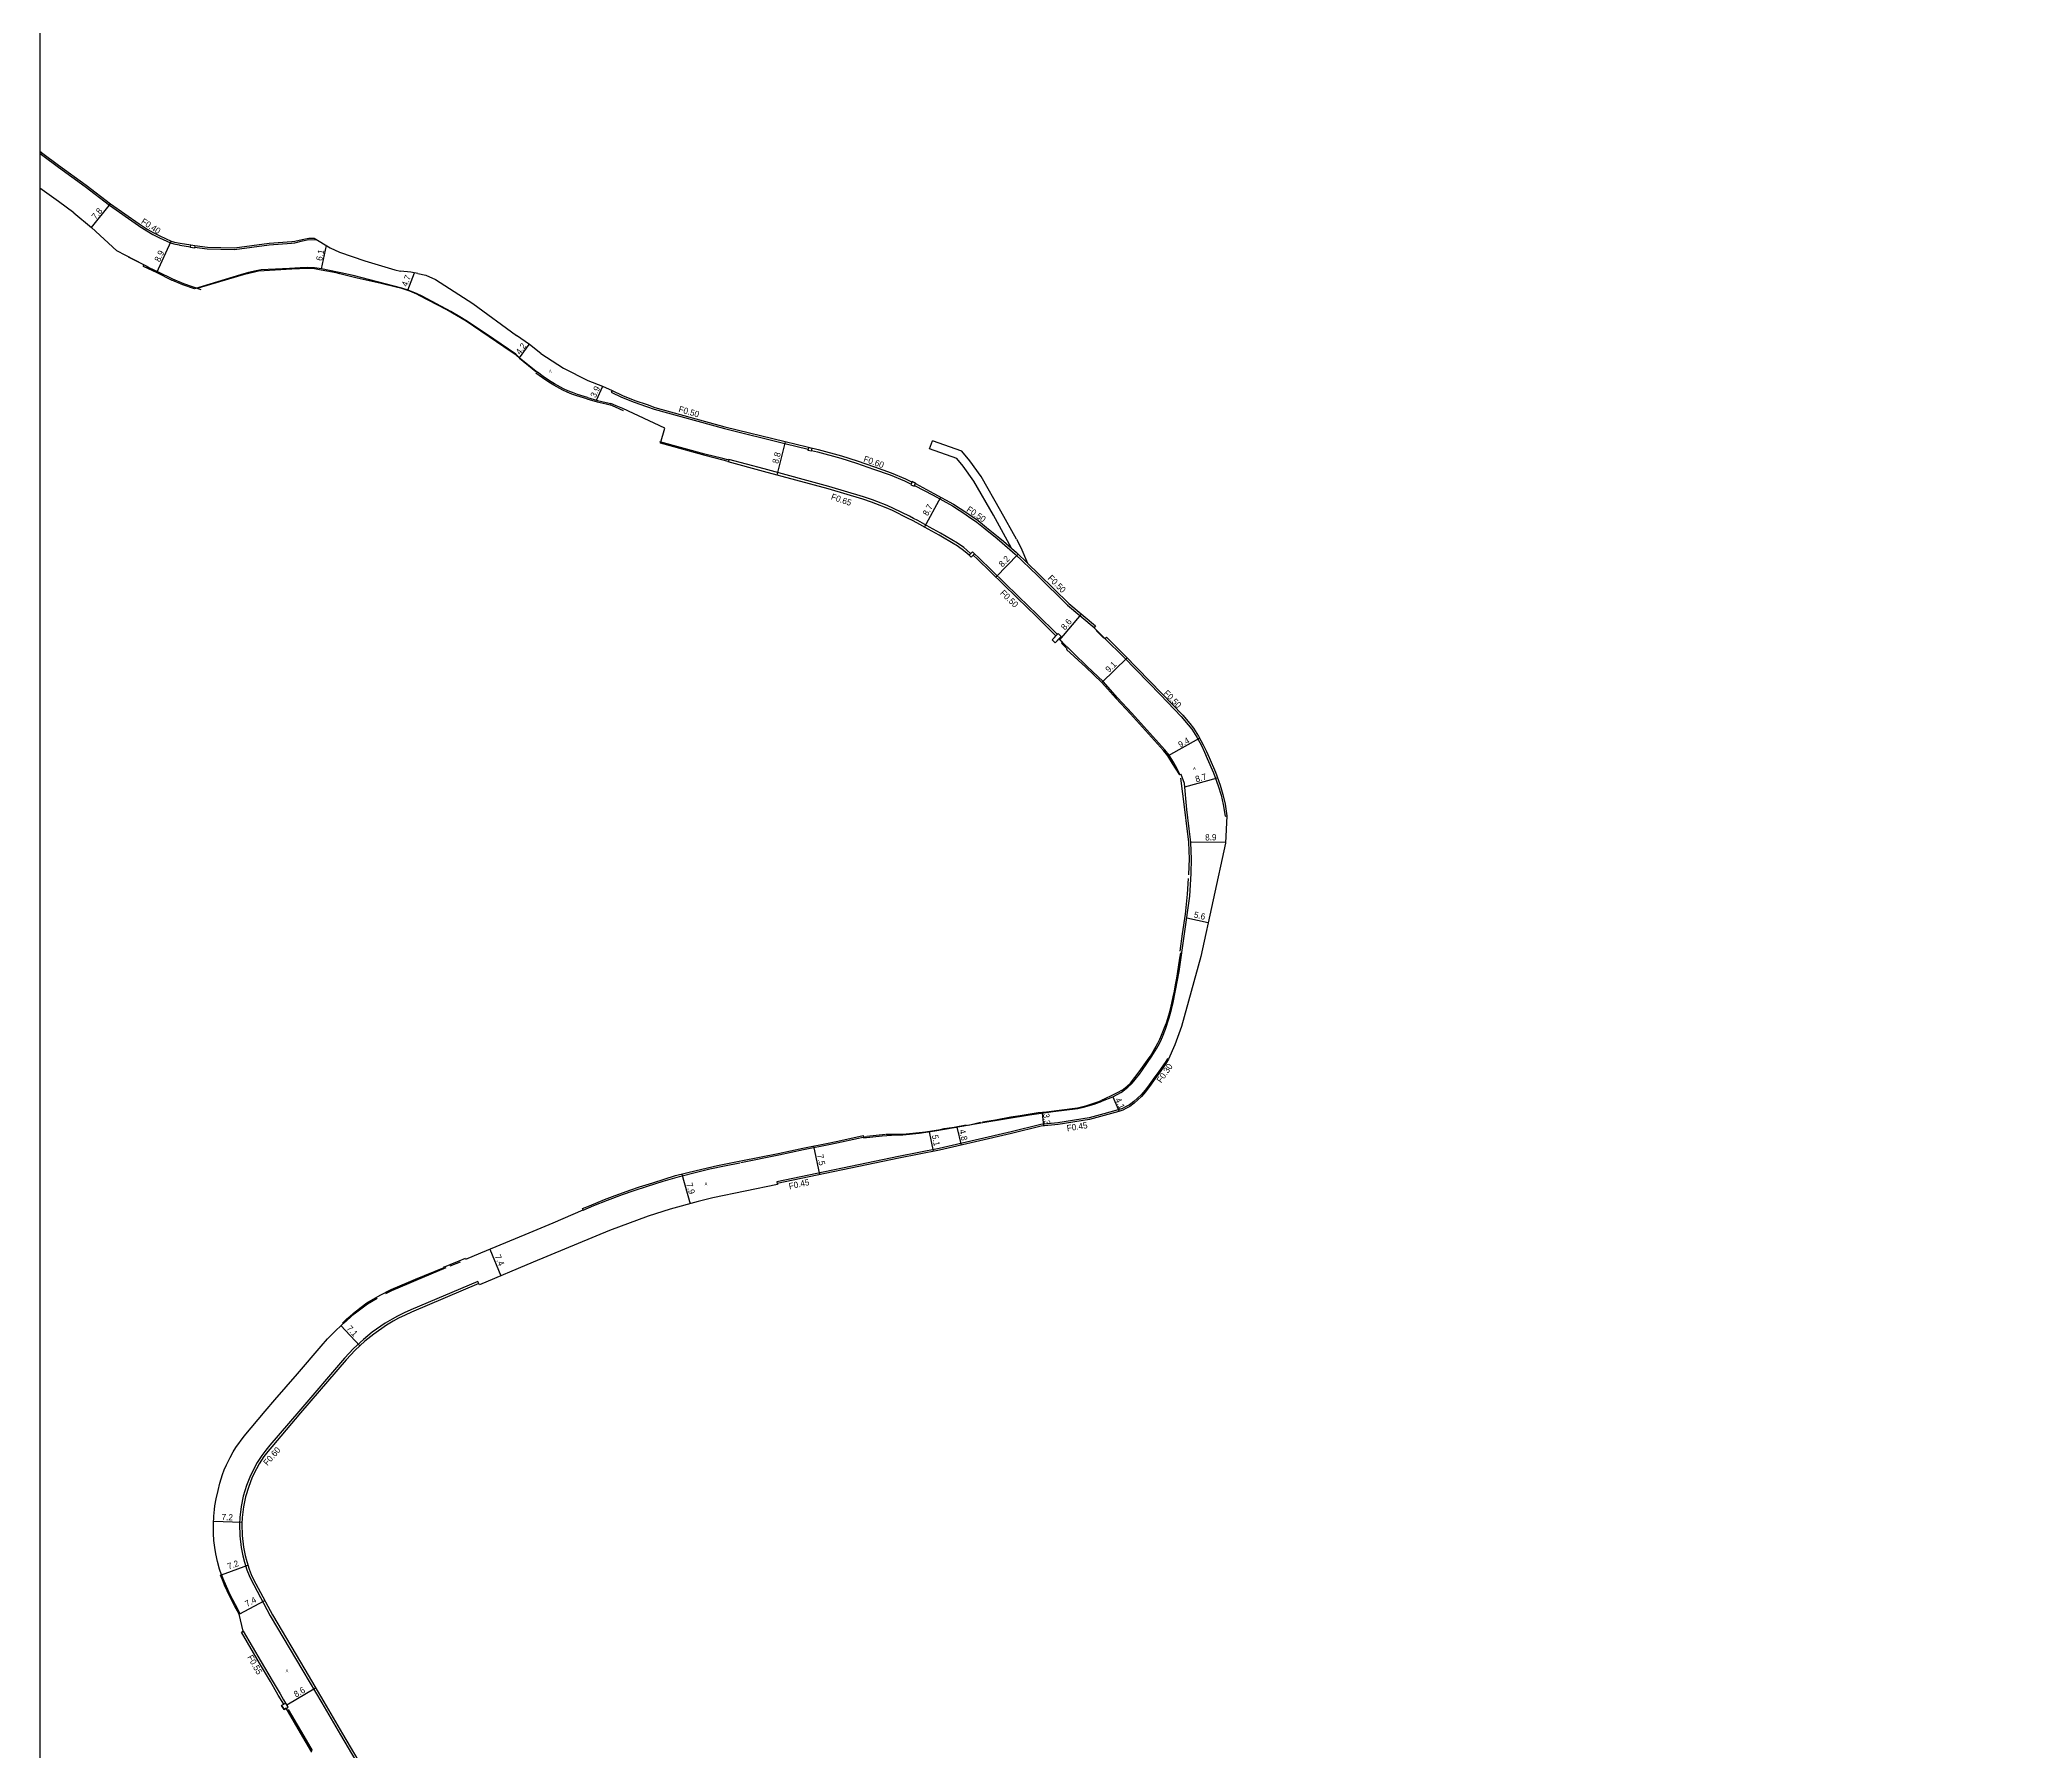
# Model space of a CAD drawing. Header units: metres. Extents: x -24000 to -21600, y -102000 to -99000.
# Drawn here: x -24000 to -23490, y -100668 to -100229 of the extents above; entities that cross this region are included whole.
import ezdxf

# ---------------------------------------------------------------- set-up
doc = ezdxf.new("R2010")
doc.units = ezdxf.units.M
doc.header["$LTSCALE"] = 2.5
for name, color, linetype in [('側溝・桝', 7, 'Continuous'), ('図郭', 7, 'Continuous'), ('幅員', 7, 'Continuous'), ('歩道・分離帯・安全施設', 7, 'Continuous'), ('舗装', 7, 'Continuous'), ('道路', 7, 'Continuous')]:
    doc.layers.add(name, color=color, linetype=linetype)
doc.styles.get("Standard").update_dxf_attribs({"font": ''})
doc.styles.add('YOKO_DECO', font='')
doc.styles.get('Standard').set_extended_font_data('@MS PGothic')
doc.styles.get('YOKO_DECO').set_extended_font_data('MS PGothic')

msp = doc.modelspace()

# ---------------------------------------------------------------- linework, layer by layer
at = {"layer": '側溝・桝'}
for points in [[(-24000, -100257.66), (-23999.25, -100258.26), (-23995.23, -100261.27), (-23988.32, -100266.26)], [(-23988.32, -100266.26), (-23982.08, -100271.02), (-23974.66, -100276.21)], [(-23974.66, -100276.21), (-23974.54, -100276.3), (-23972.49, -100277.65), (-23970.94, -100278.55), (-23969.22, -100279.4)], [(-23969.22, -100279.4), (-23966.4, -100280.71), (-23965.56, -100280.97), (-23964.23, -100281.23)], [(-23960.25, -100281.81), (-23957.01, -100282.22), (-23950.03, -100282.44), (-23941.15, -100281.18), (-23935.37, -100280.76), (-23934.51, -100280.68), (-23932.52, -100280.2), (-23930.89, -100279.88), (-23928.84, -100279.93)], [(-23964.23, -100281.23), (-23964.04, -100281.28), (-23961.31, -100281.7)], [(-23853.08, -100318.62), (-23853.27, -100319.06), (-23850.62, -100320.29), (-23847.38, -100321.59), (-23844.26, -100322.7), (-23842.27, -100323.41), (-23824.25, -100328.38), (-23808.75, -100332.21), (-23802.7, -100333.68)], [(-23761.02, -100360.49), (-23762.01, -100359.6), (-23762.79, -100358.95), (-23764.37, -100357.83), (-23768.8, -100355.22), (-23771.59, -100353.67), (-23774.55, -100352), (-23775.7, -100351.44), (-23776.76, -100350.87), (-23780.83, -100348.87), (-23782.45, -100348.16), (-23785.14, -100347.08), (-23786.23, -100346.67), (-23788.49, -100345.93), (-23797.4, -100343.22), (-23814.03, -100338.75), (-23823.08, -100336.3), (-23823.22, -100336.81)], [(-23801.91, -100334), (-23800.35, -100334.38), (-23794.32, -100336), (-23790.35, -100337.25), (-23785.93, -100338.78), (-23781.67, -100340.28), (-23778, -100341.81), (-23776.31, -100342.67)], [(-23775.42, -100342.99), (-23770.68, -100345.49), (-23765.68, -100348.25), (-23764, -100349.29), (-23762.79, -100350.1), (-23761.54, -100350.92), (-23759.44, -100352.38), (-23757.29, -100354.15), (-23754.24, -100356.57), (-23752.9, -100357.7), (-23749.57, -100360.6), (-23743.85, -100366.08), (-23736.13, -100373.71), (-23729.27, -100379.45)], [(-23738.76, -100381.23), (-23744.13, -100375.94), (-23746.11, -100374.02), (-23748.89, -100371.33), (-23758.95, -100361.56), (-23760.01, -100360.54)], [(-23750.51, -100359.1), (-23749.23, -100360.22), (-23746.41, -100362.93)], [(-23726.54, -100382.29), (-23721.69, -100387.07), (-23712.31, -100396.73), (-23706.95, -100402.3), (-23705.14, -100404.4), (-23704.22, -100405.59), (-23702.96, -100407.59), (-23701.74, -100409.78), (-23700.96, -100411.46), (-23700.26, -100413.05), (-23698.64, -100416.76), (-23697.44, -100420.06), (-23696.73, -100422.48), (-23696.2, -100424.88), (-23695.7, -100427.9), (-23695.21, -100427.83)], [(-23710.26, -100490.29), (-23710.52, -100490.14), (-23711.12, -100491.12), (-23712.73, -100493.41), (-23713.72, -100494.79), (-23715.17, -100496.84), (-23716.24, -100498.24), (-23717.22, -100499.38), (-23718.19, -100500.31), (-23719.14, -100501.17), (-23720.2, -100501.96), (-23721.07, -100502.45), (-23722.03, -100502.89)], [(-23726.82, -100504.27), (-23730.62, -100505.33), (-23738.64, -100506.59), (-23743.01, -100507.03), (-23750.6, -100508.88), (-23769.07, -100513.17), (-23779.56, -100515.25), (-23810.75, -100521.72), (-23810.66, -100522.15)], [(-23722.03, -100502.89), (-23723.11, -100503.31), (-23726.82, -100504.27)], [(-23887.27, -100547.89), (-23887.5, -100547.34), (-23904.78, -100554.65), (-23906.43, -100555.41), (-23908.15, -100556.25), (-23909.54, -100556.98), (-23911.33, -100558.02), (-23914.64, -100560.35), (-23916.91, -100562.21), (-23919.43, -100564.55), (-23921.8, -100567.06), (-23933.53, -100580.69), (-23940.91, -100589.37), (-23941.94, -100590.62), (-23942.97, -100591.97), (-23944.16, -100593.83), (-23945.6, -100596.46), (-23946.09, -100597.58), (-23946.89, -100599.75), (-23947.74, -100602.47), (-23948.31, -100605.13), (-23948.66, -100607.9), (-23948.73, -100609.68), (-23948.61, -100612.63), (-23948.3, -100615.63), (-23947.89, -100617.8), (-23947.44, -100619.36), (-23946.83, -100621.37), (-23946.25, -100622.79), (-23945.55, -100624.29), (-23945.07, -100625.23), (-23940.83, -100633.19), (-23932.47, -100647.3), (-23927.62, -100655.52), (-23922.77, -100663.76), (-23913.81, -100678.99)], [(-23947.74, -100637.12), (-23943.14, -100645.02), (-23940.32, -100649.77), (-23938.3, -100653.23), (-23937.39, -100654.75), (-23936.9, -100655.58)]]:
    msp.add_lwpolyline(points, dxfattribs=at)
for points in [[(-23961.34, -100281.88), (-23961.24, -100281.23), (-23960.19, -100281.39), (-23960.29, -100282.04)], [(-23801.77, -100333.41), (-23801.96, -100334.2), (-23802.77, -100334), (-23802.58, -100333.21)], [(-23775.5, -100343.19), (-23775.16, -100342.36), (-23776.02, -100341.99), (-23776.37, -100342.82)], [(-23761.43, -100360.92), (-23760.56, -100360.01), (-23760.01, -100360.54), (-23760.86, -100361.42)], [(-23739.34, -100383.38), (-23737.78, -100381.79), (-23738.55, -100381.02), (-23740.13, -100382.62)], [(-23936.26, -100656.59), (-23936.87, -100655.56), (-23937.9, -100656.17), (-23937.29, -100657.2)]]:
    msp.add_lwpolyline(points, close=True, dxfattribs=at)
at = {"layer": '図郭'}
msp.add_lwpolyline([(-24000, -100800), (-23200, -100800), (-23200, -100200), (-24000, -100200)], close=True, dxfattribs=at)
at = {"layer": '幅員'}
for points in [[(-23986.69, -100276.79), (-23981.83, -100270.68)], [(-23969.95, -100288.35), (-23966.24, -100280.27)], [(-23927.7, -100287.4), (-23926.41, -100281.39)], [(-23905.54, -100292.82), (-23903.81, -100288.4)], [(-23876.81, -100310.2), (-23874.38, -100306.78)], [(-23857.09, -100321.08), (-23855.45, -100317.52)], [(-23810.65, -100340.35), (-23808.53, -100331.77)], [(-23772.89, -100353.67), (-23768.67, -100346.02)], [(-23754.55, -100366.54), (-23748.84, -100360.59)], [(-23738.11, -100382.58), (-23732.6, -100376)], [(-23727.35, -100393.53), (-23720.85, -100387.22)], [(-23710.44, -100412.42), (-23702.24, -100407.85)], [(-23706.06, -100420.38), (-23697.64, -100418.04)], [(-23704.47, -100434.54), (-23695.6, -100434.45)], [(-23705.52, -100453.98), (-23700.04, -100455.17)], [(-23742.67, -100504.12), (-23742.34, -100507.4)], [(-23724.51, -100499.92), (-23722.86, -100503.68)], [(-23771.64, -100508.88), (-23770.63, -100513.92)], [(-23764.53, -100507.68), (-23763.45, -100512.31)], [(-23801.38, -100512.57), (-23799.86, -100519.91)], [(-23835.18, -100519.75), (-23833.04, -100527.38)], [(-23884.48, -100539.06), (-23881.62, -100545.88)], [(-23922.68, -100558.67), (-23917.84, -100563.89)], [(-23955.35, -100608.85), (-23948.11, -100609.14)], [(-23953.36, -100622.65), (-23946.57, -100620.17)], [(-23948.81, -100632.72), (-23942.24, -100629.22)], [(-23936.6, -100656.02), (-23929.19, -100651.65)]]:
    msp.add_lwpolyline(points, dxfattribs=at)
at = {"layer": '歩道・分離帯・安全施設'}
for points in [[(-23977.34, -100284.26), (-23972.68, -100286.62), (-23971.81, -100287.08)], [(-23971.81, -100287.08), (-23969.8, -100288.04), (-23965.96, -100289.95)], [(-23965.96, -100289.95), (-23963.1, -100291.17), (-23958.63, -100292.66)], [(-23931.34, -100287.33), (-23935.25, -100287.46), (-23943.81, -100287.98), (-23944.85, -100288.2), (-23947.8, -100288.9), (-23959.3, -100292.32)], [(-23907.06, -100292.41), (-23908.49, -100292.05), (-23912.34, -100291.1), (-23918.5, -100289.74), (-23922.93, -100288.67), (-23923.93, -100288.43), (-23927.76, -100287.68), (-23929.5, -100287.4), (-23931.34, -100287.33)], [(-23903.21, -100293.9), (-23905.02, -100293.1), (-23905.53, -100292.91), (-23907.06, -100292.41)], [(-23877.72, -100309.5), (-23880.88, -100307.39), (-23890.53, -100300.85), (-23895.46, -100297.94), (-23902.61, -100294.19), (-23903.21, -100293.9)], [(-23877.72, -100309.5), (-23876.88, -100310.28), (-23872.64, -100313.76)], [(-23859.52, -100320.77), (-23862.14, -100320.01), (-23863.37, -100319.51), (-23864.58, -100319.02), (-23865.7, -100318.48), (-23868.01, -100317.26), (-23869.34, -100316.47), (-23870.96, -100315.36), (-23872.67, -100314.14)], [(-23859.52, -100320.77), (-23856.9, -100321.52), (-23854.63, -100322.02), (-23853.54, -100322.29)], [(-23850.12, -100323.82), (-23852.2, -100322.9), (-23853.54, -100322.29)], [(-23823.28, -100336.44), (-23823.66, -100336.34), (-23824.6, -100336.09), (-23829.24, -100334.94), (-23840.84, -100331.77)], [(-23726.81, -100382.16), (-23728.79, -100380.19)], [(-23707.32, -100417.16), (-23708.01, -100415.71), (-23708.85, -100414.18), (-23710.08, -100412.25), (-23711.18, -100410.89), (-23714.22, -100407.4), (-23719.66, -100401.46), (-23723.33, -100397.51), (-23726.99, -100393.35), (-23731.11, -100389.45), (-23738.11, -100382.58)], [(-23705.03, -100442.92), (-23704.85, -100438.78), (-23704.93, -100436.86), (-23705.03, -100434.5), (-23705.44, -100431.12), (-23706.07, -100426.15), (-23707.05, -100418.1)], [(-23707.22, -100462.54), (-23706.6, -100458.13), (-23705.87, -100453.01), (-23705.34, -100447.91), (-23705.05, -100443.85)], [(-23722.33, -100498.34), (-23721.8, -100497.96), (-23720.85, -100497.19), (-23720, -100496.46), (-23717.78, -100493.55), (-23716.04, -100491.12), (-23715.41, -100490.26), (-23714.87, -100489.5), (-23713.37, -100486.95), (-23712.96, -100486.17), (-23712.45, -100485.13), (-23712.02, -100484.12), (-23711.5, -100482.8), (-23711.22, -100482.13), (-23710.77, -100480.97), (-23710.42, -100479.82), (-23709.8, -100477.73), (-23709.54, -100476.69), (-23708.84, -100473.48), (-23708.7, -100472.83), (-23708.42, -100471.16), (-23708.1, -100469.43), (-23707.3, -100464.36), (-23707.09, -100462.95)], [(-23722.33, -100498.34), (-23723.2, -100498.83), (-23724.8, -100499.62), (-23726.6, -100500.46), (-23727.38, -100500.81)], [(-23757.97, -100506.32), (-23754.64, -100505.82), (-23750.67, -100505.1), (-23748.33, -100504.72), (-23743.71, -100503.95), (-23741.51, -100503.77), (-23738.29, -100503.38), (-23733.58, -100502.72), (-23731.89, -100502.35)], [(-23731.89, -100502.35), (-23731.42, -100502.22)], [(-23731.42, -100502.22), (-23730.42, -100501.92), (-23729.12, -100501.48), (-23728.15, -100501.11), (-23727.38, -100500.81)], [(-23787.66, -100510.05), (-23782.9, -100509.55)], [(-23782.72, -100509.54), (-23778.27, -100509.48), (-23777.55, -100509.43), (-23774.24, -100509.11), (-23772.61, -100508.95), (-23768.8, -100508.3), (-23767.8, -100508.1), (-23766.55, -100507.93), (-23765.29, -100507.72), (-23762.15, -100507.12)], [(-23761.59, -100507.17), (-23758.49, -100506.44)], [(-23820.03, -100516.81), (-23810.29, -100514.79), (-23803.95, -100513.48), (-23797.03, -100512.07), (-23794.21, -100511.49), (-23787.8, -100510.15)], [(-23860.5, -100529.01), (-23857.76, -100527.86), (-23854.24, -100526.5), (-23850.39, -100525), (-23847.69, -100524.09), (-23843.95, -100522.83), (-23839.95, -100521.58), (-23835.76, -100520.4), (-23831.42, -100519.25), (-23827.95, -100518.46), (-23824.2, -100517.69), (-23820.28, -100516.86)], [(-23911.16, -100550.4), (-23909.63, -100549.64), (-23905.2, -100547.73), (-23903.41, -100546.97), (-23895.65, -100543.73)], [(-23894.64, -100543.35), (-23891.98, -100542.26)], [(-23922.06, -100558.15), (-23919.28, -100555.63), (-23915.86, -100553.08), (-23913.42, -100551.66)], [(-23948.55, -100632.66), (-23949.77, -100630.39), (-23951.1, -100627.78), (-23952.34, -100625.06), (-23952.9, -100623.68), (-23953.27, -100622.74)], [(-23930, -100667.71), (-23932.14, -100664.03), (-23936.13, -100657.24)]]:
    msp.add_lwpolyline(points, dxfattribs=at)
at = {"layer": '道路'}
for points in [[(-24000, -100257.14), (-23999.18, -100257.79), (-23995.16, -100260.8), (-23988.07, -100265.92)], [(-23991.25, -100273), (-23995.19, -100270.11), (-24000, -100266.64)], [(-23988.07, -100265.92), (-23981.83, -100270.68), (-23974.47, -100275.83)], [(-23991.25, -100273), (-23986.69, -100276.79), (-23980.18, -100282.78)], [(-23974.47, -100275.83), (-23972.42, -100277.18), (-23970.88, -100278.08), (-23969.15, -100278.93)], [(-23969.15, -100278.93), (-23966.24, -100280.27), (-23965.45, -100280.51), (-23963.97, -100280.81)], [(-23963.97, -100280.81), (-23961.24, -100281.23), (-23960.19, -100281.39), (-23956.95, -100281.79), (-23949.97, -100282.01), (-23941.08, -100280.75), (-23935.3, -100280.33), (-23934.48, -100280.26)], [(-23934.48, -100280.26), (-23932.61, -100279.81), (-23930.92, -100279.47), (-23929.53, -100279.5), (-23925.47, -100281.96), (-23923.07, -100283.06)], [(-23973.25, -100286.32), (-23980.18, -100282.78)], [(-23923.07, -100283.06), (-23916.59, -100285.3), (-23908.83, -100287.6), (-23907.39, -100287.95)], [(-23973.43, -100286.69), (-23973.25, -100286.32)], [(-23973.43, -100286.69), (-23969.95, -100288.35), (-23966.12, -100290.26)], [(-23960.28, -100292.49), (-23963.25, -100291.48), (-23966.12, -100290.26)], [(-23931.2, -100287.05), (-23933.13, -100287.09), (-23935.92, -100287.27), (-23943.13, -100287.66), (-23944.47, -100287.86), (-23946.38, -100288.3), (-23948.49, -100288.93), (-23960.28, -100292.49)], [(-23923.58, -100288.21), (-23927.71, -100287.4), (-23929.47, -100287.12), (-23931.2, -100287.05)], [(-23907.04, -100292.35), (-23919.52, -100289.09), (-23922.71, -100288.42), (-23923.58, -100288.21)], [(-23902.9, -100288.55), (-23904.78, -100288.25), (-23907.39, -100287.95)], [(-23902.9, -100288.55), (-23900.88, -100289.02), (-23898.43, -100290.08), (-23888.79, -100296.27), (-23877.63, -100304.48)], [(-23903.14, -100293.76), (-23904.99, -100293.01), (-23905.46, -100292.84), (-23907.04, -100292.35)], [(-23877.82, -100309.26), (-23885.28, -100304.15), (-23889.96, -100301.04), (-23891.69, -100299.93), (-23894.45, -100298.36), (-23898.14, -100296.36), (-23901.87, -100294.39), (-23903.14, -100293.76)], [(-23871.34, -100309.1), (-23874.3, -100306.84), (-23877.63, -100304.48)], [(-23877.82, -100309.26), (-23876.81, -100310.2), (-23872.26, -100313.94)], [(-23871.34, -100309.1), (-23865.56, -100312.84), (-23859.3, -100316.01)], [(-23859.36, -100320.42), (-23861.98, -100319.66), (-23863.21, -100319.16), (-23864.42, -100318.67), (-23865.54, -100318.14), (-23867.85, -100316.92), (-23869.18, -100316.12), (-23870.8, -100315.01), (-23872.26, -100313.94)], [(-23859.3, -100316.01), (-23855.56, -100317.47), (-23853.08, -100318.62)], [(-23859.36, -100320.42), (-23856.81, -100321.16), (-23854.55, -100321.65), (-23853.39, -100321.94)], [(-23853.08, -100318.62), (-23850.43, -100319.85), (-23847.21, -100321.14), (-23844.1, -100322.24)], [(-23823.24, -100336.91), (-23823.22, -100336.81), (-23823.61, -100336.71), (-23824.54, -100336.46), (-23829.18, -100335.31), (-23833.19, -100334.16), (-23840.61, -100332.14), (-23839.57, -100328.31), (-23850.31, -100323.25), (-23852.04, -100322.55), (-23853.39, -100321.94)], [(-23844.1, -100322.24), (-23842.12, -100322.95), (-23824.13, -100327.92), (-23808.64, -100331.74), (-23800.2, -100333.78), (-23794.15, -100335.41), (-23790.16, -100336.67), (-23785.73, -100338.2), (-23781.45, -100339.71), (-23777.74, -100341.25), (-23776.07, -100342.11), (-23776.02, -100341.99), (-23775.16, -100342.36), (-23775.22, -100342.52), (-23770.44, -100345.04), (-23765.42, -100347.81), (-23763.72, -100348.86), (-23762.51, -100349.67), (-23761.26, -100350.51), (-23759.13, -100351.98), (-23756.97, -100353.76), (-23753.92, -100356.18), (-23752.57, -100357.32), (-23750.51, -100359.1)], [(-23771.56, -100333.57), (-23770.83, -100331.5)], [(-23750.51, -100359.1), (-23755.16, -100350.64), (-23760.2, -100341.85), (-23762.94, -100337.99), (-23764.56, -100336.03), (-23771.56, -100333.57)], [(-23749.27, -100356.79), (-23753.25, -100349.55), (-23758.34, -100340.66), (-23761.19, -100336.65), (-23763.25, -100334.15), (-23770.83, -100331.5)], [(-23739.11, -100381.59), (-23744.48, -100376.3), (-23746.46, -100374.38), (-23749.24, -100371.69), (-23759.3, -100361.92), (-23760.36, -100360.89), (-23760.86, -100361.42), (-23761.43, -100360.92), (-23762.4, -100360.05), (-23763.16, -100359.43), (-23764.7, -100358.33), (-23765.12, -100358.12), (-23769.12, -100355.77), (-23771.9, -100354.22), (-23774.85, -100352.56), (-23775.98, -100352), (-23777.05, -100351.44), (-23781.1, -100349.45), (-23782.7, -100348.75), (-23785.37, -100347.67), (-23786.44, -100347.27), (-23788.68, -100346.53), (-23797.57, -100343.83), (-23814.19, -100339.36), (-23823.24, -100336.91)], [(-23749.27, -100356.79), (-23748.1, -100358.93), (-23746.41, -100362.93)], [(-23746.41, -100362.93), (-23743.5, -100365.72), (-23735.79, -100373.33), (-23728.95, -100379.06)], [(-23738.34, -100382.35), (-23739.34, -100383.38), (-23740.13, -100382.62), (-23739.11, -100381.59)], [(-23706.99, -100417.17), (-23707.32, -100417.29), (-23709.21, -100414.36), (-23710.44, -100412.42), (-23711.55, -100411.06), (-23714.59, -100407.57), (-23720.02, -100401.64), (-23723.69, -100397.69), (-23727.35, -100393.53), (-23731.47, -100389.63), (-23736.39, -100385.06), (-23736.27, -100384.96), (-23737.71, -100383.5), (-23737.44, -100383.24), (-23738.34, -100382.35)], [(-23728.95, -100379.06), (-23729.31, -100379.49), (-23729.26, -100379.6), (-23726.54, -100382.29), (-23726.18, -100381.92), (-23721.34, -100386.72), (-23711.95, -100396.38), (-23706.58, -100401.96), (-23704.75, -100404.09), (-23703.81, -100405.3), (-23702.53, -100407.33), (-23701.29, -100409.55), (-23700.5, -100411.26), (-23699.8, -100412.85), (-23698.18, -100416.57), (-23696.96, -100419.9), (-23696.24, -100422.35), (-23695.71, -100424.79), (-23695.21, -100427.83), (-23695.63, -100434.85), (-23701.94, -100463.91), (-23706.93, -100481.9), (-23708.61, -100486.58), (-23710.26, -100490.29), (-23711.03, -100491.55), (-23712.64, -100493.84), (-23713.64, -100495.22), (-23715.08, -100497.27), (-23716.15, -100498.67), (-23717.13, -100499.81), (-23718.1, -100500.74), (-23719.05, -100501.6), (-23720.12, -100502.39), (-23720.98, -100502.88), (-23721.94, -100503.32)], [(-23722.36, -100498.8), (-23721.52, -100498.13), (-23720.69, -100497.42), (-23719.62, -100496.47), (-23719, -100495.8), (-23718.76, -100495.52), (-23717.68, -100494.13), (-23717.04, -100493.28), (-23714.47, -100489.51), (-23713.21, -100487.42), (-23712.87, -100486.82), (-23712.3, -100485.69), (-23711.75, -100484.54), (-23710.99, -100482.58), (-23710.06, -100479.68), (-23709.45, -100477.52), (-23709.11, -100476.14), (-23708.4, -100472.62), (-23707.52, -100467.76), (-23704.71, -100448.43), (-23704.42, -100442.57), (-23704.3, -100438.82), (-23704.37, -100436.9), (-23704.47, -100434.54), (-23704.89, -100431.17), (-23705.52, -100426.19), (-23706.14, -100419.49), (-23706.99, -100417.17)], [(-23722.36, -100498.8), (-23724.63, -100499.98), (-23727.27, -100501.07)], [(-23726.71, -100504.69), (-23730.53, -100505.76), (-23738.56, -100507.02), (-23742.92, -100507.46), (-23750.51, -100509.31), (-23768.99, -100513.6), (-23779.47, -100515.68), (-23810.66, -100522.15)], [(-23788.59, -100509.89), (-23788.53, -100510.47), (-23783.74, -100509.91), (-23781.38, -100509.78), (-23778.4, -100509.69), (-23774.21, -100509.3), (-23770.18, -100508.65), (-23765.28, -100507.8), (-23757.91, -100506.53), (-23745.9, -100504.56), (-23739.83, -100503.74), (-23733.51, -100502.93), (-23731.71, -100502.53), (-23729.33, -100501.83), (-23727.27, -100501.07)], [(-23721.94, -100503.32), (-23722.98, -100503.72), (-23726.71, -100504.69)], [(-23930.12, -100668.15), (-23932.45, -100664.2), (-23936.77, -100656.89), (-23937.29, -100657.2), (-23937.9, -100656.17), (-23937.38, -100655.86), (-23938.77, -100653.51), (-23940.79, -100650.05), (-23943.62, -100645.3), (-23948.22, -100637.39), (-23947.74, -100637.12), (-23948.81, -100632.72), (-23950, -100630.61), (-23951.33, -100628), (-23952.58, -100625.29), (-23953.13, -100623.91), (-23953.59, -100622.74), (-23953.36, -100622.65), (-23953.84, -100621.23), (-23954.38, -100619.23), (-23954.83, -100617.26), (-23955.07, -100615.59), (-23955.28, -100613.79), (-23955.38, -100612.03), (-23955.39, -100609.66), (-23955.29, -100607.62), (-23955.13, -100605.86), (-23955.03, -100604.95), (-23954.7, -100603.12), (-23954.23, -100600.96), (-23953.78, -100599.12), (-23953.06, -100596.86), (-23952.66, -100595.72), (-23952.07, -100594.4), (-23951.15, -100592.5), (-23950.37, -100591.08), (-23949.68, -100589.93), (-23947.56, -100587.02), (-23942.14, -100580.66), (-23939.64, -100577.74), (-23933.85, -100571.02), (-23927.78, -100563.93), (-23926.15, -100562.1), (-23924.55, -100560.5), (-23922.09, -100558.1), (-23922.23, -100557.95), (-23921.13, -100556.94), (-23920.41, -100556.33), (-23919.45, -100555.43), (-23917.45, -100553.9), (-23916, -100552.86), (-23912.64, -100550.81), (-23909.75, -100549.39), (-23905.33, -100547.48), (-23903.53, -100546.72), (-23896.2, -100543.71), (-23896.24, -100543.61), (-23896.11, -100543.55), (-23894.68, -100543), (-23892.35, -100542.05), (-23890.74, -100541.36), (-23890.64, -100541.61), (-23886.75, -100540.02), (-23880.39, -100537.35), (-23874.36, -100534.83), (-23868.2, -100532.28), (-23860.51, -100528.92), (-23860.63, -100528.62), (-23858.85, -100527.9), (-23855.06, -100526.29), (-23852.97, -100525.53), (-23848.5, -100523.91), (-23846.04, -100523.03), (-23842.61, -100521.98), (-23836.82, -100520.16), (-23831.52, -100518.81), (-23825.98, -100517.6), (-23820.06, -100516.36), (-23810.41, -100514.49), (-23804.09, -100513.12), (-23797.16, -100511.72), (-23794.35, -100511.12), (-23788.59, -100509.89)], [(-23810.66, -100522.15), (-23810.6, -100522.43), (-23827.18, -100525.85), (-23830.99, -100526.8), (-23838.12, -100528.8), (-23843.83, -100530.59), (-23853.71, -100534.21), (-23873.34, -100542.4), (-23887.14, -100548.19), (-23887.27, -100547.89), (-23904.54, -100555.19), (-23906.18, -100555.95), (-23907.88, -100556.79), (-23909.25, -100557.5), (-23911.01, -100558.52), (-23914.28, -100560.83), (-23916.51, -100562.66), (-23919.01, -100564.97), (-23921.35, -100567.46), (-23933.08, -100581.08), (-23940.45, -100589.75), (-23941.47, -100590.99), (-23942.48, -100592.31), (-23943.65, -100594.13), (-23945.07, -100596.72), (-23945.53, -100597.8), (-23946.32, -100599.94), (-23947.16, -100602.62), (-23947.72, -100605.23), (-23948.06, -100607.95), (-23948.13, -100609.68), (-23948.02, -100612.59), (-23947.71, -100615.54), (-23947.31, -100617.66), (-23946.87, -100619.19), (-23946.26, -100621.17), (-23945.7, -100622.55), (-23945.02, -100624.03), (-23944.52, -100624.94), (-23940.29, -100632.88), (-23931.94, -100646.99), (-23927.09, -100655.21), (-23922.24, -100663.44), (-23913.28, -100678.67)]]:
    msp.add_lwpolyline(points, dxfattribs=at)

# ---------------------------------------------------------------- texts
at = {"layer": '側溝・桝'}
for s, rotation, p in [('F0.40', 327, (-23974.14, -100275.62)), ('F0.50', 343.8448, (-23836.13, -100324.07)), ('F0.60', 341.0259, (-23788.67, -100336.83)), ('F0.65', 341.0259, (-23797, -100346.53)), ('F0.50', 325.5666, (-23762.24, -100349.5)), ('F0.50', 315, (-23741.34, -100366.93)), ('F0.50', 316, (-23753.58, -100370.77)), ('F0.50', 314, (-23711.62, -100396.44)), ('F0.30', 55.1702, (-23712.1, -100496.51)), ('F0.45', 9, (-23736.21, -100508.8)), ('F0.45', 12.4452, (-23807.52, -100523.71)), ('F0.60', 49, (-23941.56, -100594.73)), ('F0.55', 299.3168, (-23946.77, -100643.77))]:
    msp.add_text(s, height=1.6, rotation=rotation, dxfattribs=at).set_placement(p)
at = {"layer": '幅員'}
for s, rotation, p in [('7.8', 51, (-23985.61, -100274.82)), ('8.9', 65, (-23969.2, -100285.75)), ('6.1', 77.8682, (-23927.54, -100285.44)), ('4.7', 69, (-23905.7, -100292.08)), ('4.2', 55, (-23876.65, -100309.54)), ('3.9', 65, (-23857.3, -100320.6)), ('8.8', 76, (-23810.44, -100337.49)), ('8.7', 61, (-23772.06, -100350.93)), ('8.2', 46, (-23752.86, -100364.07)), ('8.6', 50, (-23736.79, -100380.24)), ('9.1', 44, (-23725.51, -100391.13)), ('9.4', 29, (-23707.18, -100410.37)), ('8.7', 16, (-23703.09, -100419.22)), ('8.9', 1, (-23700.81, -100434.13)), ('5.6', 348, (-23703.81, -100453.9)), ('3.3', 276, (-23742.43, -100504.27)), ('4.1', 294, (-23723.99, -100500.6)), ('5.1', 281, (-23770.98, -100509.83)), ('4.8', 283, (-23764, -100508.47)), ('7.5', 282, (-23800.47, -100514.84)), ('7.9', 286, (-23834.07, -100522.26)), ('7.4', 293, (-23883.27, -100540.83)), ('7.1', 313, (-23921.35, -100559.51)), ('7.2', 358, (-23953.34, -100608.59)), ('7.2', 20, (-23951.5, -100621.32)), ('7.4', 28, (-23946.78, -100630.94)), ('8.6', 31, (-23934.18, -100654.18))]:
    msp.add_text(s, height=1.6, rotation=rotation, dxfattribs=at).set_placement(p)
at = {"layer": '舗装', "style": 'YOKO_DECO'}
for p in [(-23869.29, -100314.03, 270.8), (-23703.92, -100416.03, 270.32), (-23829.31, -100522.65, 269.35), (-23936.88, -100647.68, 265.36)]:
    msp.add_text('A', height=0.75, dxfattribs=at).set_placement(p)

doc.saveas('drawing.dxf')
